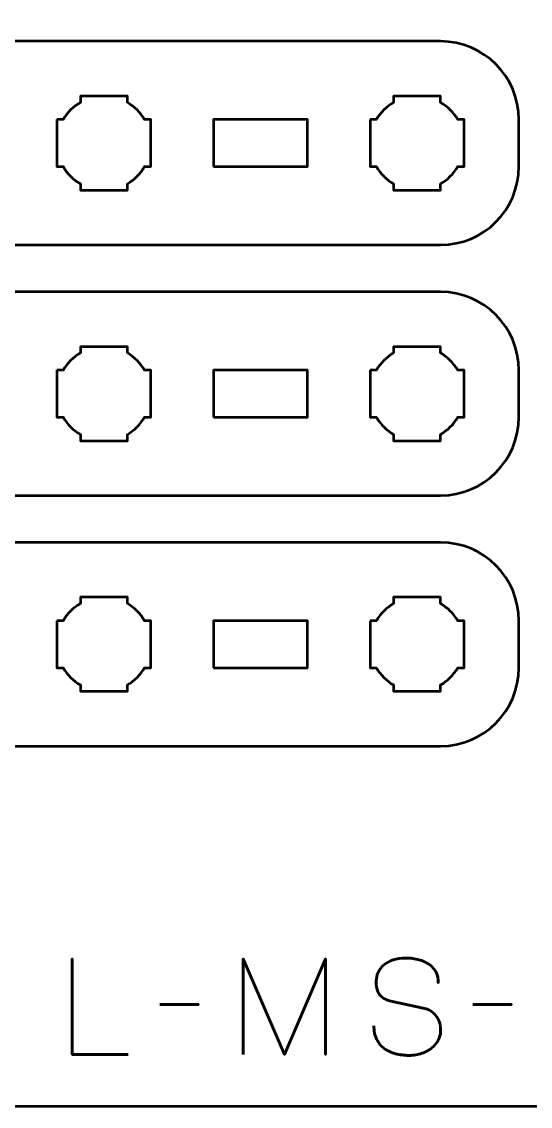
# Model space of a CAD drawing. Header units: centimetres. Extents: x -21 to 0, y -29.7 to 0.
# Drawn here: x -7.22 to -3.98, y -29.7 to -22.77 of the extents above; entities that cross this region are included whole.
import ezdxf

# ---------------------------------------------------------------- set-up
doc = ezdxf.new("R2010")
doc.units = ezdxf.units.CM
doc.header["$MEASUREMENT"] = 0
doc.layers.add('Layer 1', color=7, linetype='Continuous')

msp = doc.modelspace()

# ---------------------------------------------------------------- linework, layer by layer
at = {"layer": 'Layer 1', "lineweight": 53}
for points in [[(-6, -23.7), (-5.4, -23.7), (-5.4, -23.4), (-6, -23.4), (-6, -23.7)], [(-6, -25.3), (-5.4, -25.3), (-5.4, -25), (-6, -25), (-6, -25.3)], [(-6, -26.9), (-5.4, -26.9), (-5.4, -26.6), (-6, -26.6), (-6, -26.9)]]:
    msp.add_lwpolyline(points, close=True, dxfattribs=at)
at = {"layer": 'Layer 1', "color": 1, "lineweight": 53}
msp.add_open_spline([(-21.00003, -29.19995), (-21.00003, -29.19995), (-21.00003, -5.29992), (-21.00003, -5.29992), (-21.00003, -5.29992), (-21.00003, -5.21709), (-20.93286, -5.14992), (-20.85003, -5.14992), (-20.85003, -5.14992), (-20.7672, -5.14992), (-20.70003, -5.08275), (-20.70003, -4.99992), (-20.70003, -4.99992), (-20.70003, -4.91709), (-20.7672, -4.84992), (-20.85003, -4.84992), (-20.85003, -4.84992), (-20.93286, -4.84992), (-21.00003, -4.78275), (-21.00003, -4.69992), (-21.00003, -4.69992), (-21.00003, -4.61709), (-20.93286, -4.54992), (-20.85003, -4.54992), (-20.85003, -4.54992), (-20.7672, -4.54992), (-20.70003, -4.48275), (-20.70003, -4.39992), (-20.70003, -4.39992), (-20.70003, -4.31709), (-20.7672, -4.24992), (-20.85003, -4.24992), (-20.85003, -4.24992), (-20.93286, -4.24992), (-21.00003, -4.18275), (-21.00003, -4.09992), (-21.00003, -4.09992), (-21.00003, -4.01709), (-20.93286, -3.94992), (-20.85003, -3.94992), (-20.85003, -3.94992), (-20.7672, -3.94992), (-20.70003, -3.88275), (-20.70003, -3.79992), (-20.70003, -3.79992), (-20.70003, -3.71709), (-20.7672, -3.64992), (-20.85003, -3.64992), (-20.85003, -3.64992), (-20.93286, -3.64992), (-21.00003, -3.58275), (-21.00003, -3.49992), (-21.00003, -3.49992), (-21.00003, -3.41709), (-20.93286, -3.34992), (-20.85003, -3.34992), (-20.85003, -3.34992), (-20.7672, -3.34992), (-20.70003, -3.28275), (-20.70003, -3.19992), (-20.70003, -3.19992), (-20.70003, -3.11709), (-20.7672, -3.04992), (-20.85003, -3.04992), (-20.85003, -3.04992), (-20.93286, -3.04992), (-21.00003, -2.98275), (-21.00003, -2.89992), (-21.00003, -2.89992), (-21.00003, -2.81709), (-20.93286, -2.74992), (-20.85003, -2.74992), (-20.85003, -2.74992), (-20.7672, -2.74992), (-20.70003, -2.68275), (-20.70003, -2.59992), (-20.70003, -2.59992), (-20.70003, -2.51709), (-20.7672, -2.44992), (-20.85003, -2.44992), (-20.85003, -2.44992), (-20.93286, -2.44992), (-21.00003, -2.38275), (-21.00003, -2.29992), (-21.00003, -2.29992), (-21.00003, -2.21709), (-20.93286, -2.14992), (-20.85003, -2.14992), (-20.85003, -2.14992), (-20.7672, -2.14992), (-20.70003, -2.08275), (-20.70003, -1.99992), (-20.70003, -1.99992), (-20.70003, -1.91709), (-20.7672, -1.84992), (-20.85003, -1.84992), (-20.85003, -1.84992), (-20.93286, -1.84992), (-21.00003, -1.78275), (-21.00003, -1.69992), (-21.00003, -1.69992), (-21.00003, -1.61709), (-20.93286, -1.54992), (-20.85003, -1.54992), (-20.85003, -1.54992), (-20.7672, -1.54992), (-20.70003, -1.48275), (-20.70003, -1.39992), (-20.70003, -1.39992), (-20.70003, -1.31709), (-20.7672, -1.24992), (-20.85003, -1.24992), (-20.85003, -1.24992), (-20.93286, -1.24992), (-21.00003, -1.18275), (-21.00003, -1.09992), (-21.00003, -1.09992), (-21.00003, -1.09992), (-21.00003, -0.49992), (-21.00003, -0.49992), (-21.00003, -0.49992), (-21.00003, -0.22295), (-20.77694, 0.00004), (-20.49994, 0.00004), (-20.49994, 0.00004), (-20.49994, 0.00004), (-0.50008, 0.00004), (-0.50008, 0.00004), (-0.50008, 0.00004), (-0.22294, 0.00004), (0.00002, -0.22295), (0.00002, -0.49992), (0.00002, -0.49992), (0.00002, -0.49992), (0.00002, -29.19995), (0.00002, -29.19995), (0.00002, -29.19995), (0.00002, -29.47695), (-0.22294, -29.70004), (-0.50008, -29.70004), (-0.50008, -29.70004), (-0.50008, -29.70004), (-20.49994, -29.70004), (-20.49994, -29.70004), (-20.49994, -29.70004), (-20.77694, -29.70004), (-21.00003, -29.47695), (-21.00003, -29.19995)], degree=3, knots=[0, 0, 0, 0, 0.027027, 0.027027, 0.027027, 0.027027, 0.0540541, 0.0540541, 0.0540541, 0.0540541, 0.0810811, 0.0810811, 0.0810811, 0.0810811, 0.1081081, 0.1081081, 0.1081081, 0.1081081, 0.1351351, 0.1351351, 0.1351351, 0.1351351, 0.1621622, 0.1621622, 0.1621622, 0.1621622, 0.1891892, 0.1891892, 0.1891892, 0.1891892, 0.2162162, 0.2162162, 0.2162162, 0.2162162, 0.2432432, 0.2432432, 0.2432432, 0.2432432, 0.2702703, 0.2702703, 0.2702703, 0.2702703, 0.2972973, 0.2972973, 0.2972973, 0.2972973, 0.3243243, 0.3243243, 0.3243243, 0.3243243, 0.3513514, 0.3513514, 0.3513514, 0.3513514, 0.3783784, 0.3783784, 0.3783784, 0.3783784, 0.4054054, 0.4054054, 0.4054054, 0.4054054, 0.4324324, 0.4324324, 0.4324324, 0.4324324, 0.4594595, 0.4594595, 0.4594595, 0.4594595, 0.4864865, 0.4864865, 0.4864865, 0.4864865, 0.5135135, 0.5135135, 0.5135135, 0.5135135, 0.5405405, 0.5405405, 0.5405405, 0.5405405, 0.5675676, 0.5675676, 0.5675676, 0.5675676, 0.5945946, 0.5945946, 0.5945946, 0.5945946, 0.6216216, 0.6216216, 0.6216216, 0.6216216, 0.6486486, 0.6486486, 0.6486486, 0.6486486, 0.6756757, 0.6756757, 0.6756757, 0.6756757, 0.7027027, 0.7027027, 0.7027027, 0.7027027, 0.7297297, 0.7297297, 0.7297297, 0.7297297, 0.7567568, 0.7567568, 0.7567568, 0.7567568, 0.7837838, 0.7837838, 0.7837838, 0.7837838, 0.8108108, 0.8108108, 0.8108108, 0.8108108, 0.8378378, 0.8378378, 0.8378378, 0.8378378, 0.8648649, 0.8648649, 0.8648649, 0.8648649, 0.8918919, 0.8918919, 0.8918919, 0.8918919, 0.9189189, 0.9189189, 0.9189189, 0.9189189, 0.9459459, 0.9459459, 0.9459459, 0.9459459, 0.972973, 0.972973, 0.972973, 0.972973, 1, 1, 1, 1], dxfattribs=at)
at = {"layer": 'Layer 1', "color": 3, "lineweight": 53}
for points in [[(-17.35, -23.7), (-17.35, -23.7), (-17.35, -23.4), (-17.35, -23.4), (-17.35, -23.4), (-17.35, -23.12391), (-17.12609, -22.9), (-16.85, -22.9), (-16.85, -22.9), (-16.85, -22.9), (-4.55, -22.9), (-4.55, -22.9), (-4.55, -22.9), (-4.27391, -22.9), (-4.05, -23.12391), (-4.05, -23.4), (-4.05, -23.4), (-4.05, -23.4), (-4.05, -23.7), (-4.05, -23.7), (-4.05, -23.7), (-4.05, -23.97609), (-4.27391, -24.2), (-4.55, -24.2), (-4.55, -24.2), (-4.55, -24.2), (-16.85, -24.2), (-16.85, -24.2), (-16.85, -24.2), (-17.12609, -24.2), (-17.35, -23.97609), (-17.35, -23.7)], [(-17.35, -25.3), (-17.35, -25.3), (-17.35, -25), (-17.35, -25), (-17.35, -25), (-17.35, -24.72391), (-17.12609, -24.5), (-16.85, -24.5), (-16.85, -24.5), (-16.85, -24.5), (-4.55, -24.5), (-4.55, -24.5), (-4.55, -24.5), (-4.27391, -24.5), (-4.05, -24.72391), (-4.05, -25), (-4.05, -25), (-4.05, -25), (-4.05, -25.3), (-4.05, -25.3), (-4.05, -25.3), (-4.05, -25.57609), (-4.27391, -25.8), (-4.55, -25.8), (-4.55, -25.8), (-4.55, -25.8), (-16.85, -25.8), (-16.85, -25.8), (-16.85, -25.8), (-17.12609, -25.8), (-17.35, -25.57609), (-17.35, -25.3)], [(-17.35, -26.9), (-17.35, -26.9), (-17.35, -26.6), (-17.35, -26.6), (-17.35, -26.6), (-17.35, -26.32391), (-17.12609, -26.1), (-16.85, -26.1), (-16.85, -26.1), (-16.85, -26.1), (-4.55, -26.1), (-4.55, -26.1), (-4.55, -26.1), (-4.27391, -26.1), (-4.05, -26.32391), (-4.05, -26.6), (-4.05, -26.6), (-4.05, -26.6), (-4.05, -26.9), (-4.05, -26.9), (-4.05, -26.9), (-4.05, -27.17609), (-4.27391, -27.4), (-4.55, -27.4), (-4.55, -27.4), (-4.55, -27.4), (-16.85, -27.4), (-16.85, -27.4), (-16.85, -27.4), (-17.12609, -27.4), (-17.35, -27.17609), (-17.35, -26.9)]]:
    msp.add_open_spline(points, degree=3, knots=[0, 0, 0, 0, 0.125, 0.125, 0.125, 0.125, 0.25, 0.25, 0.25, 0.25, 0.375, 0.375, 0.375, 0.375, 0.5, 0.5, 0.5, 0.5, 0.625, 0.625, 0.625, 0.625, 0.75, 0.75, 0.75, 0.75, 0.875, 0.875, 0.875, 0.875, 1, 1, 1, 1], dxfattribs=at)
at = {"layer": 'Layer 1', "lineweight": 53}
for points in [[(-7, -23.4), (-7, -23.4), (-6.95985, -23.4), (-6.95985, -23.4), (-6.95985, -23.4), (-6.9335, -23.35447), (-6.89553, -23.3165), (-6.85, -23.29015), (-6.85, -23.29015), (-6.85, -23.29015), (-6.85, -23.25), (-6.85, -23.25), (-6.85, -23.25), (-6.85, -23.25), (-6.7, -23.25), (-6.7, -23.25), (-6.7, -23.25), (-6.7, -23.25), (-6.55, -23.25), (-6.55, -23.25), (-6.55, -23.25), (-6.55, -23.25), (-6.55, -23.29015), (-6.55, -23.29015), (-6.55, -23.29015), (-6.50447, -23.3165), (-6.4665, -23.35447), (-6.44015, -23.4), (-6.44015, -23.4), (-6.44015, -23.4), (-6.4, -23.4), (-6.4, -23.4), (-6.4, -23.4), (-6.4, -23.4), (-6.4, -23.55), (-6.4, -23.55), (-6.4, -23.55), (-6.4, -23.55), (-6.4, -23.7), (-6.4, -23.7), (-6.4, -23.7), (-6.4, -23.7), (-6.44015, -23.7), (-6.44015, -23.7), (-6.44015, -23.7), (-6.4665, -23.74553), (-6.50447, -23.7835), (-6.55, -23.80985), (-6.55, -23.80985), (-6.55, -23.80985), (-6.55, -23.85), (-6.55, -23.85), (-6.55, -23.85), (-6.55, -23.85), (-6.7, -23.85), (-6.7, -23.85), (-6.7, -23.85), (-6.7, -23.85), (-6.85, -23.85), (-6.85, -23.85), (-6.85, -23.85), (-6.85, -23.85), (-6.85, -23.80985), (-6.85, -23.80985), (-6.85, -23.80985), (-6.89553, -23.7835), (-6.9335, -23.74553), (-6.95985, -23.7), (-6.95985, -23.7), (-6.95985, -23.7), (-7, -23.7), (-7, -23.7), (-7, -23.7), (-7, -23.7), (-7, -23.55), (-7, -23.55), (-7, -23.55), (-7, -23.55), (-7, -23.4), (-7, -23.4)], [(-5, -23.4), (-5, -23.4), (-4.95985, -23.4), (-4.95985, -23.4), (-4.95985, -23.4), (-4.9335, -23.35447), (-4.89553, -23.3165), (-4.85, -23.29015), (-4.85, -23.29015), (-4.85, -23.29015), (-4.85, -23.25), (-4.85, -23.25), (-4.85, -23.25), (-4.85, -23.25), (-4.7, -23.25), (-4.7, -23.25), (-4.7, -23.25), (-4.7, -23.25), (-4.55, -23.25), (-4.55, -23.25), (-4.55, -23.25), (-4.55, -23.25), (-4.55, -23.29015), (-4.55, -23.29015), (-4.55, -23.29015), (-4.50447, -23.3165), (-4.4665, -23.35447), (-4.44015, -23.4), (-4.44015, -23.4), (-4.44015, -23.4), (-4.4, -23.4), (-4.4, -23.4), (-4.4, -23.4), (-4.4, -23.4), (-4.4, -23.55), (-4.4, -23.55), (-4.4, -23.55), (-4.4, -23.55), (-4.4, -23.7), (-4.4, -23.7), (-4.4, -23.7), (-4.4, -23.7), (-4.44015, -23.7), (-4.44015, -23.7), (-4.44015, -23.7), (-4.4665, -23.74553), (-4.50447, -23.7835), (-4.55, -23.80985), (-4.55, -23.80985), (-4.55, -23.80985), (-4.55, -23.85), (-4.55, -23.85), (-4.55, -23.85), (-4.55, -23.85), (-4.7, -23.85), (-4.7, -23.85), (-4.7, -23.85), (-4.7, -23.85), (-4.85, -23.85), (-4.85, -23.85), (-4.85, -23.85), (-4.85, -23.85), (-4.85, -23.80985), (-4.85, -23.80985), (-4.85, -23.80985), (-4.89553, -23.7835), (-4.9335, -23.74553), (-4.95985, -23.7), (-4.95985, -23.7), (-4.95985, -23.7), (-5, -23.7), (-5, -23.7), (-5, -23.7), (-5, -23.7), (-5, -23.55), (-5, -23.55), (-5, -23.55), (-5, -23.55), (-5, -23.4), (-5, -23.4)], [(-7, -25), (-7, -25), (-6.95985, -25), (-6.95985, -25), (-6.95985, -25), (-6.9335, -24.95447), (-6.89553, -24.9165), (-6.85, -24.89015), (-6.85, -24.89015), (-6.85, -24.89015), (-6.85, -24.85), (-6.85, -24.85), (-6.85, -24.85), (-6.85, -24.85), (-6.7, -24.85), (-6.7, -24.85), (-6.7, -24.85), (-6.7, -24.85), (-6.55, -24.85), (-6.55, -24.85), (-6.55, -24.85), (-6.55, -24.85), (-6.55, -24.89015), (-6.55, -24.89015), (-6.55, -24.89015), (-6.50447, -24.9165), (-6.4665, -24.95447), (-6.44015, -25), (-6.44015, -25), (-6.44015, -25), (-6.4, -25), (-6.4, -25), (-6.4, -25), (-6.4, -25), (-6.4, -25.15), (-6.4, -25.15), (-6.4, -25.15), (-6.4, -25.15), (-6.4, -25.3), (-6.4, -25.3), (-6.4, -25.3), (-6.4, -25.3), (-6.44015, -25.3), (-6.44015, -25.3), (-6.44015, -25.3), (-6.4665, -25.34553), (-6.50447, -25.3835), (-6.55, -25.40985), (-6.55, -25.40985), (-6.55, -25.40985), (-6.55, -25.45), (-6.55, -25.45), (-6.55, -25.45), (-6.55, -25.45), (-6.7, -25.45), (-6.7, -25.45), (-6.7, -25.45), (-6.7, -25.45), (-6.85, -25.45), (-6.85, -25.45), (-6.85, -25.45), (-6.85, -25.45), (-6.85, -25.40985), (-6.85, -25.40985), (-6.85, -25.40985), (-6.89553, -25.3835), (-6.9335, -25.34553), (-6.95985, -25.3), (-6.95985, -25.3), (-6.95985, -25.3), (-7, -25.3), (-7, -25.3), (-7, -25.3), (-7, -25.3), (-7, -25.15), (-7, -25.15), (-7, -25.15), (-7, -25.15), (-7, -25), (-7, -25)], [(-5, -25), (-5, -25), (-4.95985, -25), (-4.95985, -25), (-4.95985, -25), (-4.9335, -24.95447), (-4.89553, -24.9165), (-4.85, -24.89015), (-4.85, -24.89015), (-4.85, -24.89015), (-4.85, -24.85), (-4.85, -24.85), (-4.85, -24.85), (-4.85, -24.85), (-4.7, -24.85), (-4.7, -24.85), (-4.7, -24.85), (-4.7, -24.85), (-4.55, -24.85), (-4.55, -24.85), (-4.55, -24.85), (-4.55, -24.85), (-4.55, -24.89015), (-4.55, -24.89015), (-4.55, -24.89015), (-4.50447, -24.9165), (-4.4665, -24.95447), (-4.44015, -25), (-4.44015, -25), (-4.44015, -25), (-4.4, -25), (-4.4, -25), (-4.4, -25), (-4.4, -25), (-4.4, -25.15), (-4.4, -25.15), (-4.4, -25.15), (-4.4, -25.15), (-4.4, -25.3), (-4.4, -25.3), (-4.4, -25.3), (-4.4, -25.3), (-4.44015, -25.3), (-4.44015, -25.3), (-4.44015, -25.3), (-4.4665, -25.34553), (-4.50447, -25.3835), (-4.55, -25.40985), (-4.55, -25.40985), (-4.55, -25.40985), (-4.55, -25.45), (-4.55, -25.45), (-4.55, -25.45), (-4.55, -25.45), (-4.7, -25.45), (-4.7, -25.45), (-4.7, -25.45), (-4.7, -25.45), (-4.85, -25.45), (-4.85, -25.45), (-4.85, -25.45), (-4.85, -25.45), (-4.85, -25.40985), (-4.85, -25.40985), (-4.85, -25.40985), (-4.89553, -25.3835), (-4.9335, -25.34553), (-4.95985, -25.3), (-4.95985, -25.3), (-4.95985, -25.3), (-5, -25.3), (-5, -25.3), (-5, -25.3), (-5, -25.3), (-5, -25.15), (-5, -25.15), (-5, -25.15), (-5, -25.15), (-5, -25), (-5, -25)], [(-7, -26.6), (-7, -26.6), (-6.95985, -26.6), (-6.95985, -26.6), (-6.95985, -26.6), (-6.9335, -26.55447), (-6.89553, -26.5165), (-6.85, -26.49015), (-6.85, -26.49015), (-6.85, -26.49015), (-6.85, -26.45), (-6.85, -26.45), (-6.85, -26.45), (-6.85, -26.45), (-6.7, -26.45), (-6.7, -26.45), (-6.7, -26.45), (-6.7, -26.45), (-6.55, -26.45), (-6.55, -26.45), (-6.55, -26.45), (-6.55, -26.45), (-6.55, -26.49015), (-6.55, -26.49015), (-6.55, -26.49015), (-6.50447, -26.5165), (-6.4665, -26.55447), (-6.44015, -26.6), (-6.44015, -26.6), (-6.44015, -26.6), (-6.4, -26.6), (-6.4, -26.6), (-6.4, -26.6), (-6.4, -26.6), (-6.4, -26.75), (-6.4, -26.75), (-6.4, -26.75), (-6.4, -26.75), (-6.4, -26.9), (-6.4, -26.9), (-6.4, -26.9), (-6.4, -26.9), (-6.44015, -26.9), (-6.44015, -26.9), (-6.44015, -26.9), (-6.4665, -26.94553), (-6.50447, -26.9835), (-6.55, -27.00985), (-6.55, -27.00985), (-6.55, -27.00985), (-6.55, -27.05), (-6.55, -27.05), (-6.55, -27.05), (-6.55, -27.05), (-6.7, -27.05), (-6.7, -27.05), (-6.7, -27.05), (-6.7, -27.05), (-6.85, -27.05), (-6.85, -27.05), (-6.85, -27.05), (-6.85, -27.05), (-6.85, -27.00985), (-6.85, -27.00985), (-6.85, -27.00985), (-6.89553, -26.9835), (-6.9335, -26.94553), (-6.95985, -26.9), (-6.95985, -26.9), (-6.95985, -26.9), (-7, -26.9), (-7, -26.9), (-7, -26.9), (-7, -26.9), (-7, -26.75), (-7, -26.75), (-7, -26.75), (-7, -26.75), (-7, -26.6), (-7, -26.6)], [(-5, -26.6), (-5, -26.6), (-4.95985, -26.6), (-4.95985, -26.6), (-4.95985, -26.6), (-4.9335, -26.55447), (-4.89553, -26.5165), (-4.85, -26.49015), (-4.85, -26.49015), (-4.85, -26.49015), (-4.85, -26.45), (-4.85, -26.45), (-4.85, -26.45), (-4.85, -26.45), (-4.7, -26.45), (-4.7, -26.45), (-4.7, -26.45), (-4.7, -26.45), (-4.55, -26.45), (-4.55, -26.45), (-4.55, -26.45), (-4.55, -26.45), (-4.55, -26.49015), (-4.55, -26.49015), (-4.55, -26.49015), (-4.50447, -26.5165), (-4.4665, -26.55447), (-4.44015, -26.6), (-4.44015, -26.6), (-4.44015, -26.6), (-4.4, -26.6), (-4.4, -26.6), (-4.4, -26.6), (-4.4, -26.6), (-4.4, -26.75), (-4.4, -26.75), (-4.4, -26.75), (-4.4, -26.75), (-4.4, -26.9), (-4.4, -26.9), (-4.4, -26.9), (-4.4, -26.9), (-4.44015, -26.9), (-4.44015, -26.9), (-4.44015, -26.9), (-4.4665, -26.94553), (-4.50447, -26.9835), (-4.55, -27.00985), (-4.55, -27.00985), (-4.55, -27.00985), (-4.55, -27.05), (-4.55, -27.05), (-4.55, -27.05), (-4.55, -27.05), (-4.7, -27.05), (-4.7, -27.05), (-4.7, -27.05), (-4.7, -27.05), (-4.85, -27.05), (-4.85, -27.05), (-4.85, -27.05), (-4.85, -27.05), (-4.85, -27.00985), (-4.85, -27.00985), (-4.85, -27.00985), (-4.89553, -26.9835), (-4.9335, -26.94553), (-4.95985, -26.9), (-4.95985, -26.9), (-4.95985, -26.9), (-5, -26.9), (-5, -26.9), (-5, -26.9), (-5, -26.9), (-5, -26.75), (-5, -26.75), (-5, -26.75), (-5, -26.75), (-5, -26.6), (-5, -26.6)]]:
    msp.add_open_spline(points, degree=3, knots=[0, 0, 0, 0, 0.05, 0.05, 0.05, 0.05, 0.1, 0.1, 0.1, 0.1, 0.15, 0.15, 0.15, 0.15, 0.2, 0.2, 0.2, 0.2, 0.25, 0.25, 0.25, 0.25, 0.3, 0.3, 0.3, 0.3, 0.35, 0.35, 0.35, 0.35, 0.4, 0.4, 0.4, 0.4, 0.45, 0.45, 0.45, 0.45, 0.5, 0.5, 0.5, 0.5, 0.55, 0.55, 0.55, 0.55, 0.6, 0.6, 0.6, 0.6, 0.65, 0.65, 0.65, 0.65, 0.7, 0.7, 0.7, 0.7, 0.75, 0.75, 0.75, 0.75, 0.8, 0.8, 0.8, 0.8, 0.85, 0.85, 0.85, 0.85, 0.9, 0.9, 0.9, 0.9, 0.95, 0.95, 0.95, 0.95, 1, 1, 1, 1], dxfattribs=at)
at = {"layer": 'Layer 1', "color": 5, "lineweight": 53}
for points, knots in [([(-6.54573, -29.36992), (-6.54573, -29.36992), (-6.90218, -29.36992), (-6.90218, -29.36992), (-6.90218, -29.36992), (-6.90218, -29.36992), (-6.90218, -28.75947), (-6.90218, -28.75947), (-6.90218, -28.75947), (-6.90218, -28.75947), (-6.90218, -29.36992), (-6.90218, -29.36992), (-6.90218, -29.36992), (-6.90218, -29.36992), (-6.54573, -29.36992), (-6.54573, -29.36992)], [0, 0, 0, 0, 0.25, 0.25, 0.25, 0.25, 0.5, 0.5, 0.5, 0.5, 0.75, 0.75, 0.75, 0.75, 1, 1, 1, 1]), ([(-5.80997, -29.36992), (-5.80997, -29.36992), (-5.80997, -28.75947), (-5.80997, -28.75947), (-5.80997, -28.75947), (-5.80997, -28.75947), (-5.5475, -29.36992), (-5.5475, -29.36992), (-5.5475, -29.36992), (-5.5475, -29.36992), (-5.28419, -28.75947), (-5.28419, -28.75947), (-5.28419, -28.75947), (-5.28419, -28.75947), (-5.28419, -29.36992), (-5.28419, -29.36992), (-5.28419, -29.36992), (-5.28419, -29.36992), (-5.28419, -28.75947), (-5.28419, -28.75947), (-5.28419, -28.75947), (-5.28419, -28.75947), (-5.5475, -29.36992), (-5.5475, -29.36992), (-5.5475, -29.36992), (-5.5475, -29.36992), (-5.80997, -28.75947), (-5.80997, -28.75947), (-5.80997, -28.75947), (-5.80997, -28.75947), (-5.80997, -29.36992), (-5.80997, -29.36992)], [0, 0, 0, 0, 0.125, 0.125, 0.125, 0.125, 0.25, 0.25, 0.25, 0.25, 0.375, 0.375, 0.375, 0.375, 0.5, 0.5, 0.5, 0.5, 0.625, 0.625, 0.625, 0.625, 0.75, 0.75, 0.75, 0.75, 0.875, 0.875, 0.875, 0.875, 1, 1, 1, 1]), ([(-4.976, -29.18535), (-4.97572, -29.21907), (-4.96979, -29.248), (-4.95794, -29.27213), (-4.95794, -29.27213), (-4.94623, -29.29612), (-4.92986, -29.31573), (-4.90925, -29.33097), (-4.90925, -29.33097), (-4.88851, -29.34607), (-4.86466, -29.35722), (-4.83771, -29.36442), (-4.83771, -29.36442), (-4.8109, -29.37147), (-4.78211, -29.375), (-4.75163, -29.375), (-4.75163, -29.375), (-4.72087, -29.37486), (-4.69321, -29.37034), (-4.66852, -29.36174), (-4.66852, -29.36174), (-4.64396, -29.35313), (-4.62294, -29.34156), (-4.6053, -29.32702), (-4.6053, -29.32702), (-4.5878, -29.31249), (-4.57425, -29.29626), (-4.56466, -29.2782), (-4.56466, -29.2782), (-4.55506, -29.26014), (-4.54998, -29.24165), (-4.54928, -29.2226), (-4.54928, -29.2226), (-4.54843, -29.19762), (-4.5521, -29.17476), (-4.56014, -29.15416), (-4.56014, -29.15416), (-4.56819, -29.13356), (-4.5806, -29.11634), (-4.5974, -29.10223), (-4.5974, -29.10223), (-4.61405, -29.08812), (-4.63507, -29.07824), (-4.66019, -29.07274), (-4.66019, -29.07274), (-4.66019, -29.07274), (-4.86763, -29.02787), (-4.86763, -29.02787), (-4.86763, -29.02787), (-4.8871, -29.02377), (-4.90389, -29.01686), (-4.91772, -29.00726), (-4.91772, -29.00726), (-4.93155, -28.99753), (-4.94227, -28.98412), (-4.94961, -28.96691), (-4.94961, -28.96691), (-4.95695, -28.94983), (-4.96076, -28.9281), (-4.96076, -28.90171), (-4.96076, -28.90171), (-4.96076, -28.88167), (-4.95667, -28.86276), (-4.94834, -28.84498), (-4.94834, -28.84498), (-4.94016, -28.8272), (-4.92802, -28.81154), (-4.91208, -28.79771), (-4.91208, -28.79771), (-4.89613, -28.78402), (-4.87637, -28.7733), (-4.85295, -28.76554), (-4.85295, -28.76554), (-4.82938, -28.75764), (-4.80243, -28.75369), (-4.77195, -28.75354), (-4.77195, -28.75354), (-4.74133, -28.75354), (-4.71325, -28.75707), (-4.68757, -28.76413), (-4.68757, -28.76413), (-4.66203, -28.77118), (-4.63987, -28.78134), (-4.62124, -28.79489), (-4.62124, -28.79489), (-4.60262, -28.80844), (-4.58822, -28.82509), (-4.57835, -28.84456), (-4.57835, -28.84456), (-4.56847, -28.86418), (-4.56381, -28.88661), (-4.56452, -28.91187), (-4.56452, -28.91187), (-4.56381, -28.88661), (-4.56847, -28.86418), (-4.57835, -28.84456), (-4.57835, -28.84456), (-4.58822, -28.82509), (-4.60262, -28.80844), (-4.62124, -28.79489), (-4.62124, -28.79489), (-4.63987, -28.78134), (-4.66203, -28.77118), (-4.68757, -28.76413), (-4.68757, -28.76413), (-4.71325, -28.75707), (-4.74133, -28.75354), (-4.77195, -28.75354), (-4.77195, -28.75354), (-4.80243, -28.75369), (-4.82938, -28.75764), (-4.85295, -28.76554), (-4.85295, -28.76554), (-4.87637, -28.7733), (-4.89613, -28.78402), (-4.91208, -28.79771), (-4.91208, -28.79771), (-4.92802, -28.81154), (-4.94016, -28.8272), (-4.94834, -28.84498), (-4.94834, -28.84498), (-4.95667, -28.86276), (-4.96076, -28.88167), (-4.96076, -28.90171), (-4.96076, -28.90171), (-4.96076, -28.9281), (-4.95709, -28.94983), (-4.95004, -28.96676), (-4.95004, -28.96676), (-4.94284, -28.98384), (-4.93226, -28.9971), (-4.91843, -29.00684), (-4.91843, -29.00684), (-4.9046, -29.01644), (-4.88766, -29.02349), (-4.86763, -29.02787), (-4.86763, -29.02787), (-4.86763, -29.02787), (-4.66019, -29.07274), (-4.66019, -29.07274), (-4.66019, -29.07274), (-4.63451, -29.07824), (-4.61334, -29.08812), (-4.59669, -29.10223), (-4.59669, -29.10223), (-4.5799, -29.11634), (-4.56762, -29.13356), (-4.55972, -29.15416), (-4.55972, -29.15416), (-4.55196, -29.17476), (-4.54843, -29.19762), (-4.54928, -29.2226), (-4.54928, -29.2226), (-4.54998, -29.24165), (-4.55506, -29.26014), (-4.56466, -29.2782), (-4.56466, -29.2782), (-4.57425, -29.29626), (-4.5878, -29.31249), (-4.6053, -29.32702), (-4.6053, -29.32702), (-4.62294, -29.34156), (-4.64396, -29.35313), (-4.66852, -29.36174), (-4.66852, -29.36174), (-4.69321, -29.37034), (-4.72087, -29.37486), (-4.75163, -29.375), (-4.75163, -29.375), (-4.78211, -29.375), (-4.8109, -29.37147), (-4.83771, -29.36442), (-4.83771, -29.36442), (-4.86466, -29.35722), (-4.88851, -29.34607), (-4.90925, -29.33097), (-4.90925, -29.33097), (-4.92986, -29.31573), (-4.94623, -29.29612), (-4.95794, -29.27213), (-4.95794, -29.27213), (-4.96979, -29.248), (-4.97572, -29.21907), (-4.976, -29.18535)], [0, 0, 0, 0, 0.0217391, 0.0217391, 0.0217391, 0.0217391, 0.0434783, 0.0434783, 0.0434783, 0.0434783, 0.0652174, 0.0652174, 0.0652174, 0.0652174, 0.0869565, 0.0869565, 0.0869565, 0.0869565, 0.1086957, 0.1086957, 0.1086957, 0.1086957, 0.1304348, 0.1304348, 0.1304348, 0.1304348, 0.1521739, 0.1521739, 0.1521739, 0.1521739, 0.173913, 0.173913, 0.173913, 0.173913, 0.1956522, 0.1956522, 0.1956522, 0.1956522, 0.2173913, 0.2173913, 0.2173913, 0.2173913, 0.2391304, 0.2391304, 0.2391304, 0.2391304, 0.2608696, 0.2608696, 0.2608696, 0.2608696, 0.2826087, 0.2826087, 0.2826087, 0.2826087, 0.3043478, 0.3043478, 0.3043478, 0.3043478, 0.326087, 0.326087, 0.326087, 0.326087, 0.3478261, 0.3478261, 0.3478261, 0.3478261, 0.3695652, 0.3695652, 0.3695652, 0.3695652, 0.3913043, 0.3913043, 0.3913043, 0.3913043, 0.4130435, 0.4130435, 0.4130435, 0.4130435, 0.4347826, 0.4347826, 0.4347826, 0.4347826, 0.4565217, 0.4565217, 0.4565217, 0.4565217, 0.4782609, 0.4782609, 0.4782609, 0.4782609, 0.5, 0.5, 0.5, 0.5, 0.5217391, 0.5217391, 0.5217391, 0.5217391, 0.5434783, 0.5434783, 0.5434783, 0.5434783, 0.5652174, 0.5652174, 0.5652174, 0.5652174, 0.5869565, 0.5869565, 0.5869565, 0.5869565, 0.6086957, 0.6086957, 0.6086957, 0.6086957, 0.6304348, 0.6304348, 0.6304348, 0.6304348, 0.6521739, 0.6521739, 0.6521739, 0.6521739, 0.673913, 0.673913, 0.673913, 0.673913, 0.6956522, 0.6956522, 0.6956522, 0.6956522, 0.7173913, 0.7173913, 0.7173913, 0.7173913, 0.7391304, 0.7391304, 0.7391304, 0.7391304, 0.7608696, 0.7608696, 0.7608696, 0.7608696, 0.7826087, 0.7826087, 0.7826087, 0.7826087, 0.8043478, 0.8043478, 0.8043478, 0.8043478, 0.826087, 0.826087, 0.826087, 0.826087, 0.8478261, 0.8478261, 0.8478261, 0.8478261, 0.8695652, 0.8695652, 0.8695652, 0.8695652, 0.8913043, 0.8913043, 0.8913043, 0.8913043, 0.9130435, 0.9130435, 0.9130435, 0.9130435, 0.9347826, 0.9347826, 0.9347826, 0.9347826, 0.9565217, 0.9565217, 0.9565217, 0.9565217, 0.9782609, 0.9782609, 0.9782609, 0.9782609, 1, 1, 1, 1]), ([(-6.34168, -29.05073), (-6.34168, -29.05073), (-6.0953, -29.05073), (-6.0953, -29.05073), (-6.0953, -29.05073), (-6.0953, -29.05073), (-6.34168, -29.05073), (-6.34168, -29.05073)], [0, 0, 0, 0, 0.5, 0.5, 0.5, 0.5, 1, 1, 1, 1]), ([(-4.34354, -29.05073), (-4.34354, -29.05073), (-4.09716, -29.05073), (-4.09716, -29.05073), (-4.09716, -29.05073), (-4.09716, -29.05073), (-4.34354, -29.05073), (-4.34354, -29.05073)], [0, 0, 0, 0, 0.5, 0.5, 0.5, 0.5, 1, 1, 1, 1])]:
    msp.add_open_spline(points, degree=3, knots=knots, dxfattribs=at)

doc.saveas('drawing.dxf')
